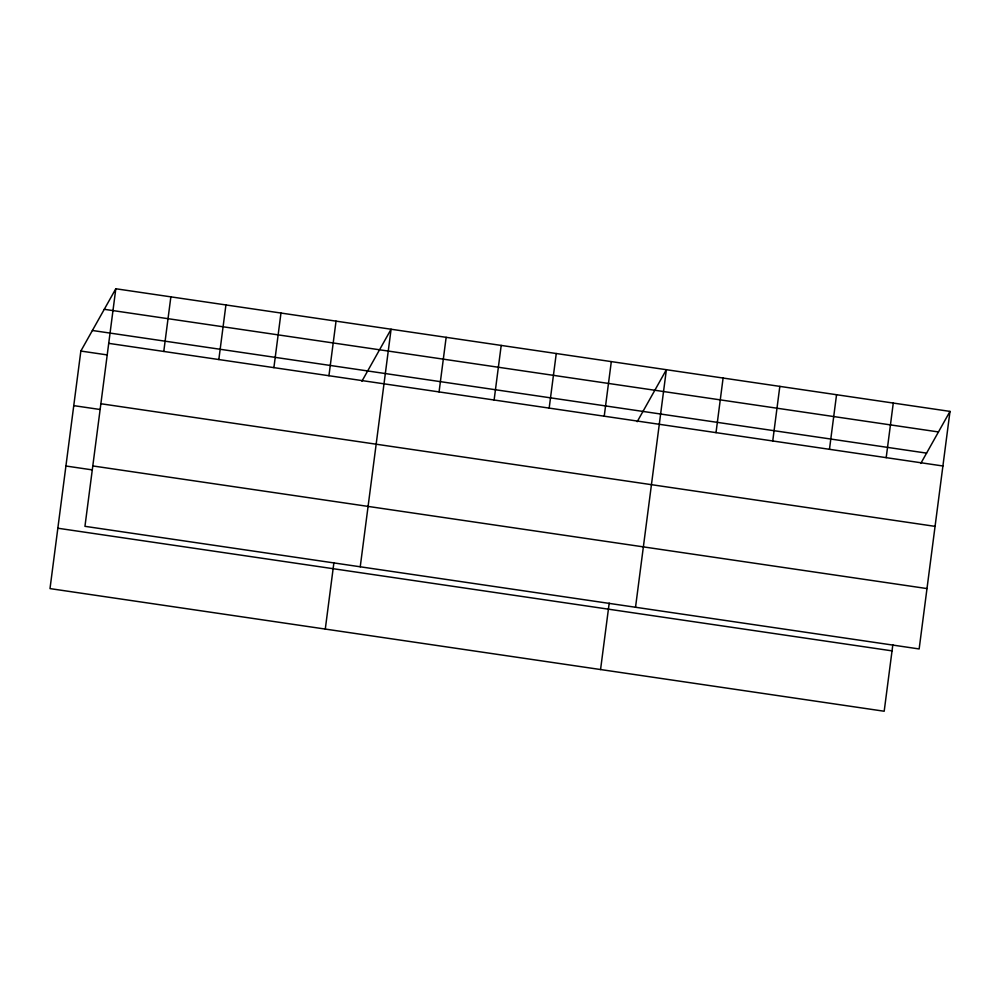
<?xml version="1.0" encoding="UTF-8"?>
<svg xmlns="http://www.w3.org/2000/svg" width="1000" height="1000" viewBox="0 0 1000 1000"><rect width="100%" height="100%" fill="white"/><g stroke="black" fill="none" stroke-linecap="round" stroke-linejoin="round"><path stroke-width="1.5" d="M115.812 288.762L84.95 526.325L919.15 648.95L950 411.4L115.812 288.762L80.85 351.05L50 588.6L884.188 711.237L892.825 644.788M163.775 351.45L170.863 296.863M218.825 359.538L225.925 304.95M273.888 367.638L280.975 313.05M328.938 375.725L336.037 321.138M325.288 629.075L333.913 562.625M360.238 566.788L391.087 329.237L361.9 381.238M439.062 391.912L446.15 337.325M494.113 400.012L501.2 345.425M549.175 408.1L556.263 353.512M604.225 416.2L611.312 361.613M600.562 669.538L609.2 603.088M635.525 607.263L666.375 369.7L637.188 421.712M716.012 432.638L723.1 378.038M772.738 440.975L779.825 386.388M829.463 449.312L836.55 394.725M886.188 457.65L893.275 403.062M920.812 463.4L950 411.4M104.275 309.312L938.462 431.95M92.387 330.487L926.587 453.125M108.713 343.35L942.913 465.988M80.85 351.05L106.85 354.862M100.875 403.738L935.062 526.362M73.763 405.637L99.763 409.45M92.8 465.938L926.988 588.575M65.925 466.012L91.925 469.837M57.838 528.225L892.038 650.863"/></g></svg>
